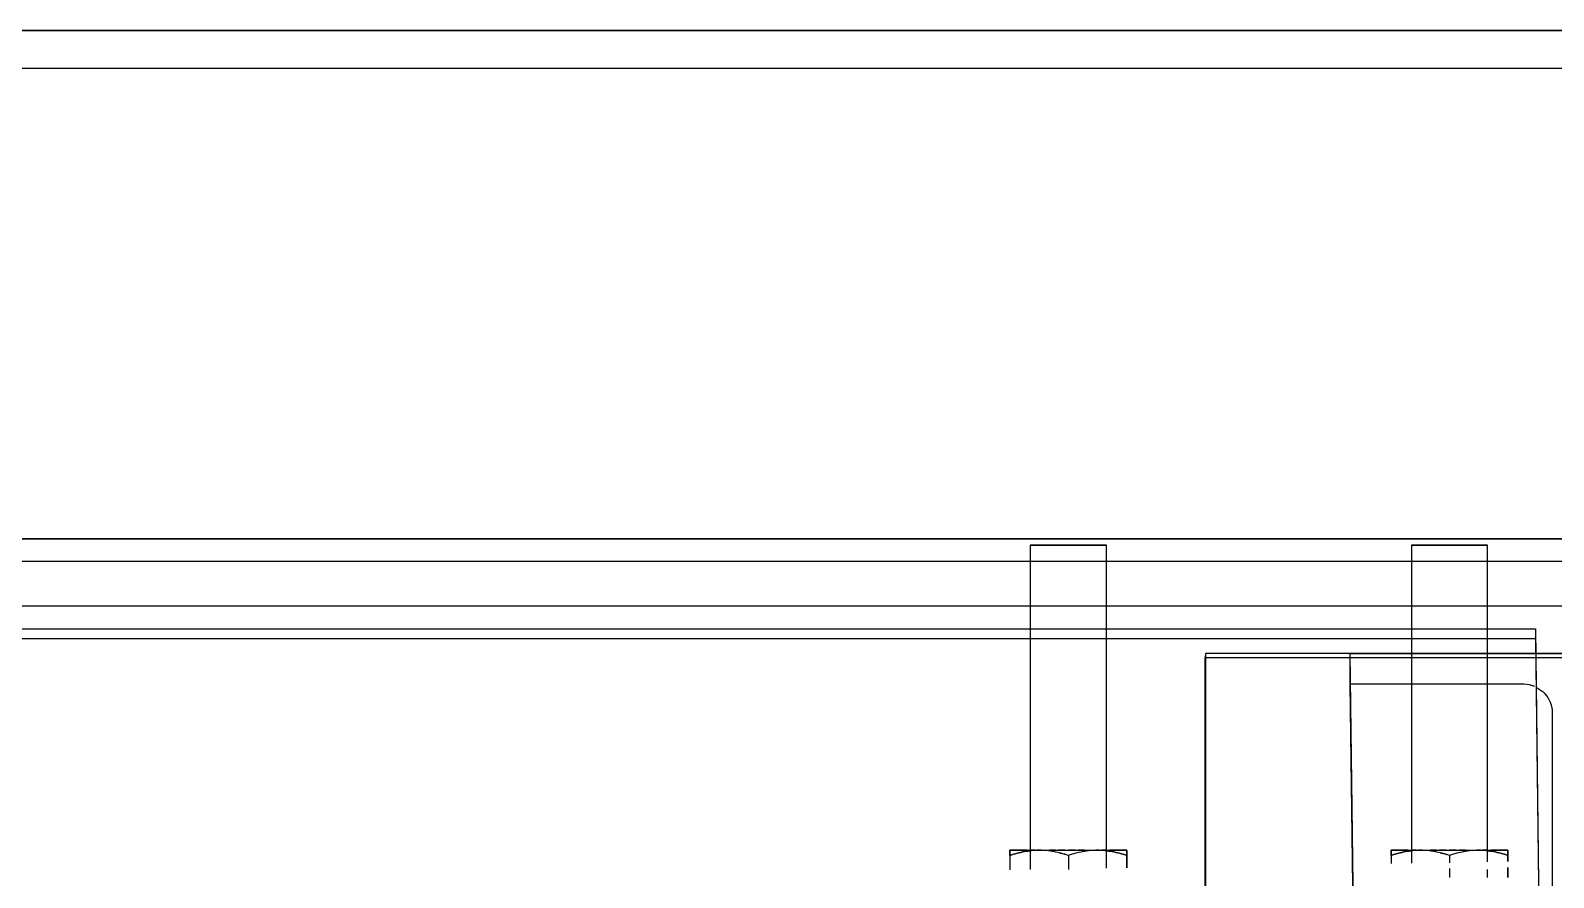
# Model space of a CAD drawing. Header units: metres. Extents: x -354 to -91, y 3 to 562.
# Drawn here: x -275.08 to -274.481, y 544.12 to 544.454 of the extents above; entities that cross this region are included whole.
import ezdxf

# ---------------------------------------------------------------- set-up
doc = ezdxf.new("R2010")
doc.units = ezdxf.units.M
doc.layers.add('A-GENM', color=7, linetype='Continuous', lineweight=25)

# ---------------------------------------------------------------- blocks, each defined once
blk = doc.blocks.new('Adaptive point Fascia Panel Bracket - Type T04-68492983-DRG-2873034 - CONSTRUCTION SEQUENCE STAGE A8')
at = {"layer": 'A-GENM', "color": 253, "true_color": 0xa3a3a3}
for p, q in [((-1147.83927, 544.25103), (-1147.83927, 544.21821)), ((-1147.80927, 544.21821), (-1147.80927, 544.25103)), ((-1147.68927, 544.25103), (-1147.68927, 544.21821)), ((-1147.65927, 544.21821), (-1147.65927, 544.25103)), ((-1147.83927, 544.21821), (-1147.83927, 544.13069)), ((-1147.80927, 544.13069), (-1147.80927, 544.21821)), ((-1147.68927, 544.21821), (-1147.68927, 544.20838)), ((-1147.65927, 544.20838), (-1147.65927, 544.21821)), ((-1147.68927, 544.20838), (-1147.68927, 544.13069)), ((-1147.65927, 544.13069), (-1147.65927, 544.20838)), ((-1147.84727, 544.12897), (-1147.84727, 544.1233)), ((-1147.84727, 544.12897), (-1147.84727, 544.1233)), ((-1147.83927, 544.13069), (-1147.83927, 544.1234)), ((-1147.82427, 544.12896), (-1147.82427, 544.1234)), ((-1147.82427, 544.12896), (-1147.82427, 544.1234)), ((-1147.80927, 544.12396), (-1147.80927, 544.13069)), ((-1147.80127, 544.12409), (-1147.80127, 544.12897)), ((-1147.80127, 544.12897), (-1147.80127, 544.12409)), ((-1147.69727, 544.12897), (-1147.69727, 544.12576)), ((-1147.69727, 544.12897), (-1147.69727, 544.12576)), ((-1147.68927, 544.13069), (-1147.68927, 544.12594)), ((-1147.67427, 544.12896), (-1147.67427, 544.12607)), ((-1147.67427, 544.12896), (-1147.67427, 544.12607)), ((-1147.65927, 544.12645), (-1147.65927, 544.13069)), ((-1147.65127, 544.12657), (-1147.65127, 544.12897)), ((-1147.65127, 544.12897), (-1147.65127, 544.12657)), ((-1147.67427, 544.12388), (-1147.67427, 544.1203)), ((-1147.67427, 544.12388), (-1147.67427, 544.1203)), ((-1147.65927, 544.12031), (-1147.65927, 544.12341)), ((-1147.65127, 544.12032), (-1147.65127, 544.12425)), ((-1147.65127, 544.12425), (-1147.65127, 544.12032))]:
    blk.add_line(p, q, dxfattribs=at)
for centre, major_axis, start_param, end_param in [((-1147.82427, 544.25103), (0.015, 0), 3.141593, 3.403288), ((-1147.82427, 544.25103), (0.015, 0), 2.356333, 3.141489), ((-1147.82427, 544.25103), (0.015, 0), 3.403288, 3.665088), ((-1147.82427, 544.25103), (0.015, 0), 3.665088, 3.926887), ((-1147.82427, 544.25103), (0.015, 0), 2.094519, 2.356091), ((-1147.82427, 544.25103), (0.015, 0), 3.926887, 4.188686), ((-1147.82427, 544.25103), (0.015, 0), 1.83271, 2.094291), ((-1147.82427, 544.25103), (0.015, 0), 4.188686, 4.450486), ((-1147.82427, 544.25103), (0.015, 0), 4.450486, 4.712285), ((-1147.82427, 544.25103), (0.015, 0), 1.570903, 1.832492), ((-1147.82427, 544.25103), (0.015, 0), 1.309096, 1.570693), ((-1147.82427, 544.25103), (0.015, 0), 4.712285, 4.974085), ((-1147.82427, 544.25103), (0.015, 0), 1.047289, 1.308893), ((-1147.82427, 544.25103), (0.015, 0), 4.974085, 5.235884), ((-1147.82427, 544.25103), (0.015, 0), 0.78548, 1.047094), ((-1147.82427, 544.25103), (0.015, 0), 5.235884, 5.497683), ((-1147.82427, 544.25103), (0.015, 0), 5.497683, 5.759483), ((-1147.82427, 544.25103), (0.015, 0), 0.523666, 0.785294), ((-1147.82427, 544.25103), (0.015, 0), 5.759483, 6.021282), ((-1147.82427, 544.25103), (0.015, 0), 0, 0.523495), ((-1147.82427, 544.25103), (0.015, 0), 6.021282, 6.283081), ((-1147.67427, 544.25103), (0.015, 0), 3.141593, 3.403288), ((-1147.67427, 544.25103), (0.015, 0), 2.356333, 3.141489), ((-1147.67427, 544.25103), (0.015, 0), 3.403288, 3.665088), ((-1147.67427, 544.25103), (0.015, 0), 3.665088, 3.926887), ((-1147.67427, 544.25103), (0.015, 0), 2.094519, 2.356091), ((-1147.67427, 544.25103), (0.015, 0), 3.926887, 4.188686), ((-1147.67427, 544.25103), (0.015, 0), 1.83271, 2.094291), ((-1147.67427, 544.25103), (0.015, 0), 4.188686, 4.450486), ((-1147.67427, 544.25103), (0.015, 0), 4.450486, 4.712285), ((-1147.67427, 544.25103), (0.015, 0), 1.570903, 1.832492), ((-1147.67427, 544.25103), (0.015, 0), 1.309096, 1.570693), ((-1147.67427, 544.25103), (0.015, 0), 4.712285, 4.974085), ((-1147.67427, 544.25103), (0.015, 0), 1.047289, 1.308893), ((-1147.67427, 544.25103), (0.015, 0), 4.974085, 5.235884), ((-1147.67427, 544.25103), (0.015, 0), 0.78548, 1.047094), ((-1147.67427, 544.25103), (0.015, 0), 5.235884, 5.497683), ((-1147.67427, 544.25103), (0.015, 0), 5.497683, 5.759483), ((-1147.67427, 544.25103), (0.015, 0), 0.523666, 0.785294), ((-1147.67427, 544.25103), (0.015, 0), 5.759483, 6.021282), ((-1147.67427, 544.25103), (0.015, 0), 0.261695, 0.523495), ((-1147.67427, 544.25103), (0.015, 0), 6.021282, 6.283082), ((-1147.67427, 544.25103), (0.015, 0), 6.283185, 6.544881), ((-1147.82427, 544.13103), (0.023, 0), 2.879689, 3.140959), ((-1147.82427, 544.13103), (0.023, 0), 3.141489, 3.403288), ((-1147.82427, 544.13103), (0.023, 0), 2.61789, 2.87969), ((-1147.82427, 544.13103), (0.023, 0), 3.403288, 3.665088), ((-1147.82427, 544.13103), (0.023, 0), 2.356091, 2.61789), ((-1147.82427, 544.13103), (0.023, 0), 3.665088, 3.926887), ((-1147.82427, 544.13103), (0.023, 0), 3.926887, 4.188686), ((-1147.82427, 544.13103), (0.015, 0), 2.87969, 3.141489), ((-1147.82427, 544.13103), (0.015, 0), 3.141593, 3.665088), ((-1147.82427, 544.13103), (0.015, 0), 2.61789, 2.87969), ((-1147.82427, 544.13103), (0.015, 0), 3.665088, 3.926887), ((-1147.82427, 544.13103), (0.023, 0), 4.188686, 4.450486), ((-1147.82427, 544.13103), (0.015, 0), 3.926887, 4.188686), ((-1147.82427, 544.13103), (0.015, 0), 1.919009, 2.094291), ((-1147.82427, 544.13103), (0.015, 0), 4.188686, 4.450486), ((-1147.82427, 544.13103), (0.023, 0), 4.450486, 4.712285), ((-1147.82427, 544.13103), (0.023, 0), 1.627155, 1.741468), ((-1147.82427, 544.13103), (0.015, 0), 4.450486, 4.712285), ((-1147.82427, 544.13103), (0.015, 0), 1.657207, 1.832492), ((-1147.82427, 544.13103), (0.023, 0), 1.456414, 1.570693), ((-1147.82427, 544.13103), (0.015, 0), 1.395405, 1.570693), ((-1147.82427, 544.13103), (0.023, 0), 4.712285, 4.974085), ((-1147.82427, 544.13103), (0.015, 0), 4.712285, 4.974085), ((-1147.82427, 544.13103), (0.015, 0), 1.133602, 1.308893), ((-1147.82427, 544.13103), (0.015, 0), 4.974085, 5.235884), ((-1147.82427, 544.13103), (0.023, 0), 4.974085, 5.235884), ((-1147.82427, 544.13103), (0.015, 0), 5.235884, 5.497683), ((-1147.82427, 544.13103), (0.015, 0), 5.497683, 5.759483), ((-1147.82427, 544.13103), (0.023, 0), 5.235884, 5.497683), ((-1147.82427, 544.13103), (0.015, 0), 0, 0.523495), ((-1147.82427, 544.13103), (0.015, 0), 5.759483, 6.021282), ((-1147.82427, 544.13103), (0.015, 0), 6.021282, 6.283082), ((-1147.82427, 544.13103), (0.023, 0), 0.523495, 0.785294), ((-1147.82427, 544.13103), (0.023, 0), 5.497683, 5.759483), ((-1147.82427, 544.13103), (0.023, 0), 5.759483, 6.021282), ((-1147.82427, 544.13103), (0.023, 0), 0.261696, 0.523495), ((-1147.82427, 544.13103), (0.023, 0), 6.021282, 6.283082), ((-1147.82427, 544.13103), (0.023, 0), 0.000633, 0.261696), ((-1147.67427, 544.13103), (0.023, 0), 2.356091, 3.140959), ((-1147.67427, 544.13103), (0.023, 0), 3.141489, 3.926887), ((-1147.67427, 544.13103), (0.023, 0), 3.926887, 4.188686), ((-1147.67427, 544.13103), (0.015, 0), 2.61789, 3.141489), ((-1147.67427, 544.13103), (0.015, 0), 3.141593, 3.403288), ((-1147.67427, 544.13103), (0.015, 0), 3.403288, 3.665088), ((-1147.67427, 544.13103), (0.015, 0), 3.665088, 5.759483), ((-1147.67427, 544.13103), (0.023, 0), 4.188686, 4.974085), ((-1147.67427, 544.13103), (0.015, 0), 1.919009, 2.094291), ((-1147.67427, 544.13103), (0.023, 0), 1.627155, 1.741468), ((-1147.67427, 544.13103), (0.015, 0), 1.657207, 1.832492), ((-1147.67427, 544.13103), (0.023, 0), 1.456414, 1.570693), ((-1147.67427, 544.13103), (0.015, 0), 1.395405, 1.570693), ((-1147.67427, 544.13103), (0.015, 0), 1.133602, 1.308893), ((-1147.67427, 544.13103), (0.023, 0), 4.974085, 5.235884), ((-1147.67427, 544.13103), (0.023, 0), 5.235884, 6.021282), ((-1147.67427, 544.13103), (0.015, 0), 0, 0.523495), ((-1147.67427, 544.13103), (0.015, 0), 5.759483, 6.021282), ((-1147.67427, 544.13103), (0.015, 0), 6.021282, 6.283082), ((-1147.67427, 544.13103), (0.023, 0), 0.000633, 0.785294), ((-1147.67427, 544.13103), (0.023, 0), 6.021282, 6.283081)]:
    blk.add_ellipse(centre, major_axis=major_axis, ratio=0.000366, start_param=start_param, end_param=end_param, dxfattribs=at)
for points in [[(-1147.84727, 544.13048), (-1147.84727, 544.13082), (-1147.84727, 544.13101), (-1147.84727, 544.13103)], [(-1147.84727, 544.13103), (-1147.84727, 544.13101), (-1147.84727, 544.13083), (-1147.84727, 544.13048)], [(-1147.83577, 544.13102), (-1147.83771, 544.131), (-1147.83963, 544.13082), (-1147.84155, 544.13048)], [(-1147.83, 544.13047), (-1147.83192, 544.13082), (-1147.83384, 544.131), (-1147.83577, 544.13102)], [(-1147.81277, 544.13102), (-1147.81471, 544.131), (-1147.81663, 544.13082), (-1147.81855, 544.13047)], [(-1147.807, 544.13048), (-1147.80892, 544.13082), (-1147.81084, 544.131), (-1147.81277, 544.13102)], [(-1147.80127, 544.13103), (-1147.80127, 544.13101), (-1147.80127, 544.13082), (-1147.80127, 544.13048)], [(-1147.80127, 544.13048), (-1147.80127, 544.13083), (-1147.80127, 544.13101), (-1147.80127, 544.13103)], [(-1147.69727, 544.13048), (-1147.69727, 544.13082), (-1147.69727, 544.13101), (-1147.69727, 544.13103)], [(-1147.69727, 544.13103), (-1147.69727, 544.13101), (-1147.69727, 544.13083), (-1147.69727, 544.13048)], [(-1147.68577, 544.13102), (-1147.68771, 544.131), (-1147.69156, 544.13064), (-1147.69537, 544.12963), (-1147.69727, 544.12897)], [(-1147.67427, 544.12896), (-1147.67617, 544.12963), (-1147.67999, 544.13063), (-1147.68384, 544.131), (-1147.68577, 544.13102)], [(-1147.66277, 544.13102), (-1147.66471, 544.131), (-1147.66856, 544.13063), (-1147.67237, 544.12963), (-1147.67427, 544.12896)], [(-1147.65127, 544.12897), (-1147.65317, 544.12963), (-1147.65699, 544.13064), (-1147.66084, 544.131), (-1147.66277, 544.13102)], [(-1147.65127, 544.13103), (-1147.65127, 544.13101), (-1147.65127, 544.13082), (-1147.65127, 544.13048)], [(-1147.65127, 544.13048), (-1147.65127, 544.13083), (-1147.65127, 544.13101), (-1147.65127, 544.13103)], [(-1147.84727, 544.12898), (-1147.84537, 544.12964), (-1147.84346, 544.13014), (-1147.84154, 544.13049)], [(-1147.84155, 544.13048), (-1147.84346, 544.13013), (-1147.84537, 544.12963), (-1147.84727, 544.12897)], [(-1147.84727, 544.12897), (-1147.84727, 544.12963), (-1147.84727, 544.13014), (-1147.84727, 544.13048)], [(-1147.84727, 544.13048), (-1147.84727, 544.13014), (-1147.84727, 544.12964), (-1147.84727, 544.12898)], [(-1147.84154, 544.13049), (-1147.84062, 544.13065), (-1147.83969, 544.13078), (-1147.83877, 544.13087)], [(-1147.82427, 544.12896), (-1147.82617, 544.12963), (-1147.82808, 544.13013), (-1147.83, 544.13047)], [(-1147.82792, 544.13006), (-1147.82711, 544.12986), (-1147.82631, 544.12964), (-1147.82551, 544.12939)], [(-1147.81855, 544.13047), (-1147.82047, 544.13013), (-1147.82237, 544.12963), (-1147.82427, 544.12896)], [(-1147.80978, 544.13087), (-1147.80885, 544.13078), (-1147.80792, 544.13065), (-1147.807, 544.13049)], [(-1147.807, 544.13049), (-1147.80508, 544.13014), (-1147.80317, 544.12964), (-1147.80127, 544.12898)], [(-1147.80127, 544.12897), (-1147.80317, 544.12963), (-1147.80508, 544.13013), (-1147.807, 544.13048)], [(-1147.80127, 544.13048), (-1147.80127, 544.13014), (-1147.80127, 544.12963), (-1147.80127, 544.12897)], [(-1147.80127, 544.12898), (-1147.80127, 544.12964), (-1147.80127, 544.13014), (-1147.80127, 544.13048)], [(-1147.69727, 544.12898), (-1147.69537, 544.12964), (-1147.69346, 544.13015), (-1147.69154, 544.13049)], [(-1147.69727, 544.12897), (-1147.69727, 544.12963), (-1147.69727, 544.13014), (-1147.69727, 544.13048)], [(-1147.69727, 544.13048), (-1147.69727, 544.13014), (-1147.69727, 544.12964), (-1147.69727, 544.12898)], [(-1147.69154, 544.13049), (-1147.69062, 544.13065), (-1147.68969, 544.13078), (-1147.68877, 544.13087)], [(-1147.67792, 544.13006), (-1147.67711, 544.12986), (-1147.67631, 544.12964), (-1147.67551, 544.12939)], [(-1147.65978, 544.13087), (-1147.65885, 544.13078), (-1147.65792, 544.13065), (-1147.657, 544.13049)], [(-1147.657, 544.13049), (-1147.65508, 544.13015), (-1147.65317, 544.12964), (-1147.65127, 544.12898)], [(-1147.65127, 544.13048), (-1147.65127, 544.13014), (-1147.65127, 544.12963), (-1147.65127, 544.12897)], [(-1147.65127, 544.12898), (-1147.65127, 544.12964), (-1147.65127, 544.13014), (-1147.65127, 544.13048)]]:
    blk.add_open_spline(points, degree=3, dxfattribs=at)
blk = doc.blocks.new('StitchPour_RS36A_04 - StitchPour_RS36A_04-60468323-DRG-2873034 - CONSTRUCTION SEQUENCE STAGE A8')
at = {"layer": 'A-GENM', "color": 253, "true_color": 0xa3a3a3}
for points in [[(131.30283, 49.42286), (131.22756, 49.70607), (131.15229, 49.98929), (131.07702, 50.2725)], [(131.88197, 47.24369), (131.68892, 47.97008), (131.49587, 48.69647), (131.30283, 49.42286)]]:
    blk.add_open_spline(points, degree=3, dxfattribs=at)
at = {"layer": 'A-GENM', "color": 9, "true_color": 0xbebebe}
blk.add_open_spline([(131.19029, 49.8463), (131.2278, 49.70516), (131.33052, 49.31865), (131.43324, 48.93214), (131.49845, 48.68677)], degree=3, knots=[0.92037907, 0.92037907, 0.92037907, 0.92037907, 0.93333333, 0.95585229, 0.95585229, 0.95585229, 0.95585229], dxfattribs=at)
blk = doc.blocks.new('PLATE ph - PLATE ph-V56-DRG-2873034 - CONSTRUCTION SEQUENCE STAGE A8')
at = {"layer": 'A-GENM', "color": 253, "true_color": 0xa3a3a3}
for p, q in [((-1147.77033, 544.20838), (-1147.77043, 544.20689)), ((-1147.77043, 543.92699), (-1147.77043, 544.20689)), ((-1147.64029, 544.20838), (-1147.77033, 544.20838)), ((-1147.77033, 544.20838), (-1147.77033, 543.92849)), ((-1147.77033, 544.20689), (-1147.71332, 544.20689)), ((-1147.71332, 544.20689), (-1147.64027, 544.20688)), ((-1147.62024, 544.20838), (-1147.64029, 544.20838)), ((-1147.64027, 544.20688), (-1147.62023, 544.20688)), ((-1147.49034, 544.20837), (-1147.62024, 544.20838)), ((-1147.62023, 544.20688), (-1147.54732, 544.20688)), ((-1147.54732, 544.20688), (-1147.49043, 544.20688)), ((-1147.49043, 544.20688), (-1147.49034, 544.20837)), ((-1147.49043, 544.20688), (-1147.49043, 543.92847)), ((-1147.49033, 543.92847), (-1147.49034, 544.20837)), ((-1147.77043, 543.92699), (-1147.77033, 543.92849)), ((-1147.77033, 543.92849), (-1147.70994, 543.92848)), ((-1147.70994, 543.92848), (-1147.6369, 543.92848)), ((-1147.6369, 543.92848), (-1147.63368, 543.92848)), ((-1147.63058, 543.92848), (-1147.61686, 543.92848)), ((-1147.61686, 543.92848), (-1147.54394, 543.92848)), ((-1147.54394, 543.92848), (-1147.49033, 543.92847)), ((-1147.49033, 543.92847), (-1147.49043, 543.92698)), ((-1147.70992, 543.92699), (-1147.77043, 543.92699)), ((-1147.63688, 543.92699), (-1147.70992, 543.92699)), ((-1147.63242, 543.92699), (-1147.63688, 543.92699)), ((-1147.61684, 543.92699), (-1147.63056, 543.92699)), ((-1147.54392, 543.92698), (-1147.61684, 543.92699)), ((-1147.49043, 543.92698), (-1147.54392, 543.92698))]:
    blk.add_line(p, q, dxfattribs=at)
blk = doc.blocks.new('SCR_NE_2 - SCR_NE_2-66993712-DRG-2873034 - CONSTRUCTION SEQUENCE STAGE A8')
at = {"layer": 'A-GENM', "color": 253, "true_color": 0xa3a3a3}
for p, q in [((-1.08996, 0.00389), (0.09, 0.00396)), ((0.09, 0), (-1.08991, -0.00006)), ((0.09, 0.00396), (0.09359, -0.29187)), ((0.09, 0.00396), (0.09, 0)), ((0.09, 0), (0.09405, -0.33351))]:
    blk.add_line(p, q, dxfattribs=at)
blk = doc.blocks.new('POST_2260_1B_310UB - 1B-68560610-DRG-2873034 - CONSTRUCTION SEQUENCE STAGE A8')
at = {"layer": 'A-GENM', "color": 253, "true_color": 0xa3a3a3}
for p, q in [((-1147.71333, 544.1964), (-1147.71333, 544.20838)), ((-1147.71333, 544.20838), (-1147.64029, 544.20838)), ((-1147.70938, 543.88253), (-1147.71333, 544.20838)), ((-1147.64029, 544.20838), (-1147.62024, 544.20838)), ((-1147.62024, 544.20838), (-1147.54734, 544.20837)), ((-1147.54734, 544.20837), (-1147.54734, 544.19639)), ((-1147.54734, 544.20837), (-1147.54333, 543.87846)), ((-1147.70953, 543.88253), (-1147.71333, 544.1964)), ((-1147.64508, 544.1964), (-1147.71319, 544.1964)), ((-1147.6428, 544.19616), (-1147.64508, 544.1964)), ((-1147.64069, 544.1955), (-1147.6428, 544.19616)), ((-1147.63699, 544.19297), (-1147.64012, 544.19512)), ((-1147.62009, 544.19543), (-1147.62368, 544.19297)), ((-1147.61783, 544.19617), (-1147.61998, 544.1955)), ((-1147.61558, 544.1964), (-1147.61783, 544.19617)), ((-1147.54734, 544.19639), (-1147.61558, 544.1964)), ((-1147.54348, 543.87846), (-1147.54734, 544.19639)), ((-1147.63368, 543.99645), (-1147.63368, 544.18483)), ((-1147.62698, 544.18483), (-1147.62698, 543.99645)), ((-1147.63368, 543.99645), (-1147.63151, 543.87653)), ((-1147.62698, 543.99645), (-1147.63188, 543.99645)), ((-1147.62481, 543.87653), (-1147.62698, 543.99645)), ((-1147.70948, 543.87856), (-1147.70953, 543.88252)), ((-1147.70934, 543.87856), (-1147.70938, 543.88252)), ((-1147.70931, 543.86487), (-1147.70948, 543.87856)), ((-1147.61628, 543.87653), (-1147.70931, 543.87654)), ((-1147.70931, 543.87654), (-1147.70931, 543.86487)), ((-1147.63151, 543.87653), (-1147.63133, 543.86716)), ((-1147.62462, 543.86635), (-1147.62481, 543.87653)), ((-1147.54331, 543.87653), (-1147.61628, 543.87653)), ((-1147.54331, 543.86486), (-1147.54343, 543.8745)), ((-1147.54331, 543.86486), (-1147.54331, 543.8745)), ((-1147.70931, 543.86487), (-1147.64106, 543.86486)), ((-1147.64106, 543.86486), (-1147.63884, 543.86465)), ((-1147.63884, 543.86465), (-1147.6367, 543.864)), ((-1147.6367, 543.864), (-1147.633, 543.86156)), ((-1147.63124, 543.86181), (-1147.62986, 543.78628)), ((-1147.61963, 543.86156), (-1147.61593, 543.864)), ((-1147.61593, 543.864), (-1147.61383, 543.86464)), ((-1147.61383, 543.86464), (-1147.6127, 543.8648)), ((-1147.61156, 543.86486), (-1147.54331, 543.86486)), ((-1147.62436, 543.8518), (-1147.62451, 543.86035)), ((-1147.62967, 543.8518), (-1147.62981, 543.8036)), ((-1147.62967, 543.85359), (-1147.62967, 543.8518)), ((-1147.62967, 543.8518), (-1147.62297, 543.8518)), ((-1147.62316, 543.78628), (-1147.62436, 543.8518)), ((-1147.62311, 543.8036), (-1147.62297, 543.8518)), ((-1147.62297, 543.8518), (-1147.62297, 543.85359)), ((-1147.62981, 543.8036), (-1147.62986, 543.78628)), ((-1147.62316, 543.78628), (-1147.62311, 543.8036)), ((-1147.62986, 543.78628), (-1147.62316, 543.78628))]:
    blk.add_line(p, q, dxfattribs=at)
for centre, start_param, end_param in [((-1147.64107, 543.85359), 6.271174, 7.056595), ((-1147.61157, 543.85358), 2.344183, 3.129604), ((-1147.61157, 543.85358), 1.608839, 1.658881), ((-1147.61157, 543.85358), 1.558796, 1.608839)]:
    blk.add_ellipse(centre, major_axis=(0.0114, 0.00013), ratio=0.989161, start_param=start_param, end_param=end_param, dxfattribs=at)
for points in [[(-1147.63557, 544.1912), (-1147.63598, 544.19183), (-1147.63645, 544.19242), (-1147.63699, 544.19297)], [(-1147.63368, 544.18483), (-1147.63369, 544.18636), (-1147.63427, 544.18933), (-1147.63592, 544.19187), (-1147.63699, 544.19297)], [(-1147.63454, 544.18922), (-1147.63482, 544.18991), (-1147.63516, 544.19057), (-1147.63557, 544.1912)], [(-1147.6251, 544.1912), (-1147.62551, 544.19057), (-1147.62585, 544.18991), (-1147.62613, 544.18922)], [(-1147.62368, 544.19297), (-1147.62422, 544.19242), (-1147.62469, 544.19183), (-1147.6251, 544.1912)], [(-1147.6339, 544.18708), (-1147.63405, 544.18782), (-1147.63426, 544.18853), (-1147.63454, 544.18922)], [(-1147.63368, 544.18483), (-1147.63369, 544.18559), (-1147.63376, 544.18635), (-1147.6339, 544.18708)], [(-1147.62676, 544.18708), (-1147.62691, 544.18635), (-1147.62698, 544.18559), (-1147.62698, 544.18483)], [(-1147.62613, 544.18922), (-1147.62641, 544.18853), (-1147.62662, 544.18782), (-1147.62676, 544.18708)]]:
    blk.add_open_spline(points, degree=3, dxfattribs=at)
blk = doc.blocks.new('Barrier-Precast-MPB-03-B - Typical-68654142-DRG-2873034 - CONSTRUCTION SEQUENCE STAGE A8')
at = {"layer": 'A-GENM', "color": 253, "true_color": 0xa3a3a3}
for p, q in [((-0.22662, -0.59749), (-0.22645, 2.53909)), ((-0.20902, -0.59747), (-0.20885, 2.53909)), ((-0.01496, 0.66401), (-0.01486, 2.53908)), ((-0.00003, -0.59539), (0.00014, 2.53908)), ((0.00004, 0.66402), (0.00014, 2.53908))]:
    blk.add_line(p, q, dxfattribs=at)
blk = doc.blocks.new('T2DPAA-T2D-C3S-RS-M3D-100334_rvt-1-DRG-2873034 - CONSTRUCTION SEQUENCE STAGE A8')
at = {"layer": 'A-GENM', "color": 9, "true_color": 0xbebebe}
for points in [[(-1148.09649, 544.2536), (-1148.39, 544.2536), (-1148.68351, 544.2536), (-1148.97702, 544.2536)], [(-1147.10246, 544.2536), (-1147.43381, 544.2536), (-1147.76515, 544.2536), (-1148.09649, 544.2536)]]:
    blk.add_open_spline(points, degree=3, dxfattribs=at)
at = {"layer": 'A-GENM', "color": 253, "true_color": 0xa3a3a3}
blk.add_open_spline([(-1148.97702, 544.2536), (-1148.68351, 544.2536), (-1148.05866, 544.2536), (-1147.43381, 544.2536), (-1147.10246, 544.2536)], degree=3, knots=[0.90728296, 0.90728296, 0.90728296, 0.90728296, 0.93333333, 0.96274149, 0.96274149, 0.96274149, 0.96274149], dxfattribs=at)
at = {"layer": 'A-GENM', "color": 253, "lineweight": 25, "true_color": 0xa3a3a3}
for name, p, rotation in [('StitchPour_RS36A_04 - StitchPour_RS36A_04-60468323-DRG-2873034 - CONSTRUCTION SEQUENCE STAGE A8', (-1134.0578, 404.8616), 75.11694444444437), ('Barrier-Precast-MPB-03-B - Typical-68654142-DRG-2873034 - CONSTRUCTION SEQUENCE STAGE A8', (-1146.43794, 544.4536), 90.00318263021131), ('SCR_NE_2 - SCR_NE_2-66993712-DRG-2873034 - CONSTRUCTION SEQUENCE STAGE A8', (-1147.73041, 544.21425), 359.9971736856663)]:
    blk.add_blockref(name, p, dxfattribs=dict(at, rotation=rotation))
for name in ['Adaptive point Fascia Panel Bracket - Type T04-68492983-DRG-2873034 - CONSTRUCTION SEQUENCE STAGE A8', 'PLATE ph - PLATE ph-V56-DRG-2873034 - CONSTRUCTION SEQUENCE STAGE A8', 'POST_2260_1B_310UB - 1B-68560610-DRG-2873034 - CONSTRUCTION SEQUENCE STAGE A8']:
    blk.add_blockref(name, (0, 0), dxfattribs=at)

msp = doc.modelspace()

# ---------------------------------------------------------------- block references
at = {"lineweight": 5}
msp.add_blockref('T2DPAA-T2D-C3S-RS-M3D-100334_rvt-1-DRG-2873034 - CONSTRUCTION SEQUENCE STAGE A8', (873.15239, 0), dxfattribs=at)

doc.saveas('drawing.dxf')
